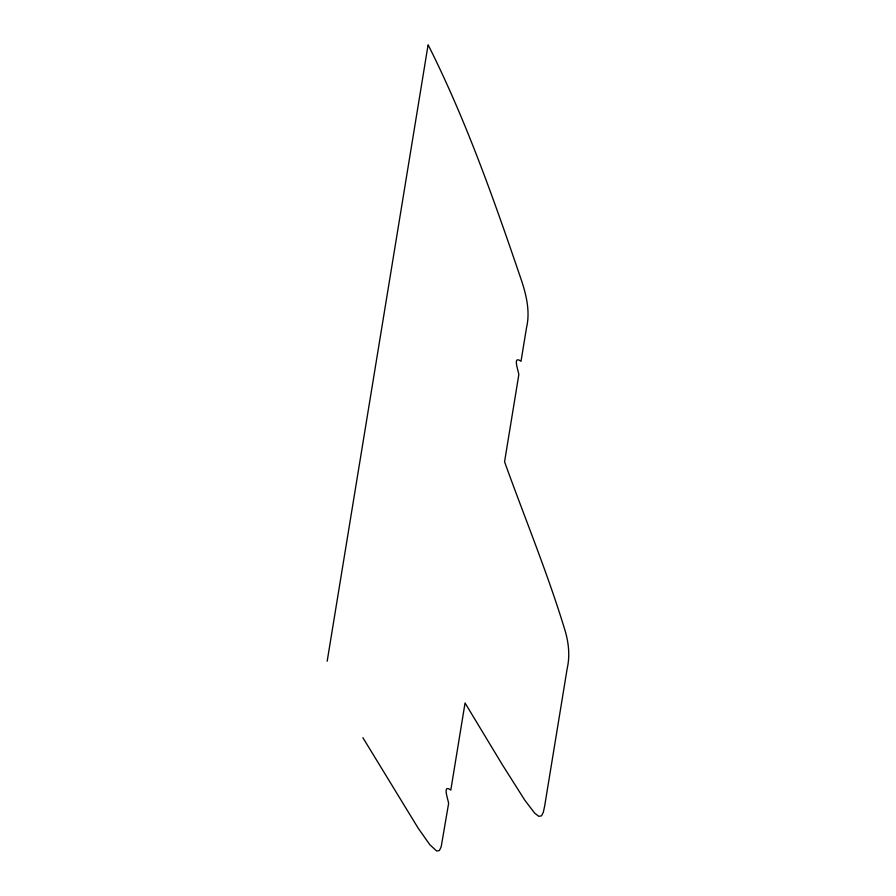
<?xml version="1.0" encoding="UTF-8"?>
<svg xmlns="http://www.w3.org/2000/svg" width="896" height="896" viewBox="0 0 896 896"><rect width="100%" height="100%" fill="white"/><g stroke="black" fill="none" stroke-linecap="round" stroke-linejoin="round"><path stroke-width="1.34" d="M327.174 661.214L428.109 44.8C466.402 120.859 494.558 201.398 521.965 281.87C526.714 296.61 530.163 312.39 526.501 327.79L521.013 361.29C512.131 354.782 518.582 371.157 518.818 374.685L504.56 461.787C524.653 517.698 547.445 572.723 564.771 629.597C568.602 642.107 570.147 655.435 567.224 668.315L544.645 806.12L543.334 812.235L541.554 815.842L538.843 816.346L534.71 813.165L524.787 800.162L502.096 764.333L465.058 702.99L450.8 790.093C441.896 783.462 448.347 799.96 448.605 803.499L441.168 846.91L439.387 850.517L436.677 851.032L429.8 844.682L418.085 828.016L362.891 737.699"/></g></svg>
